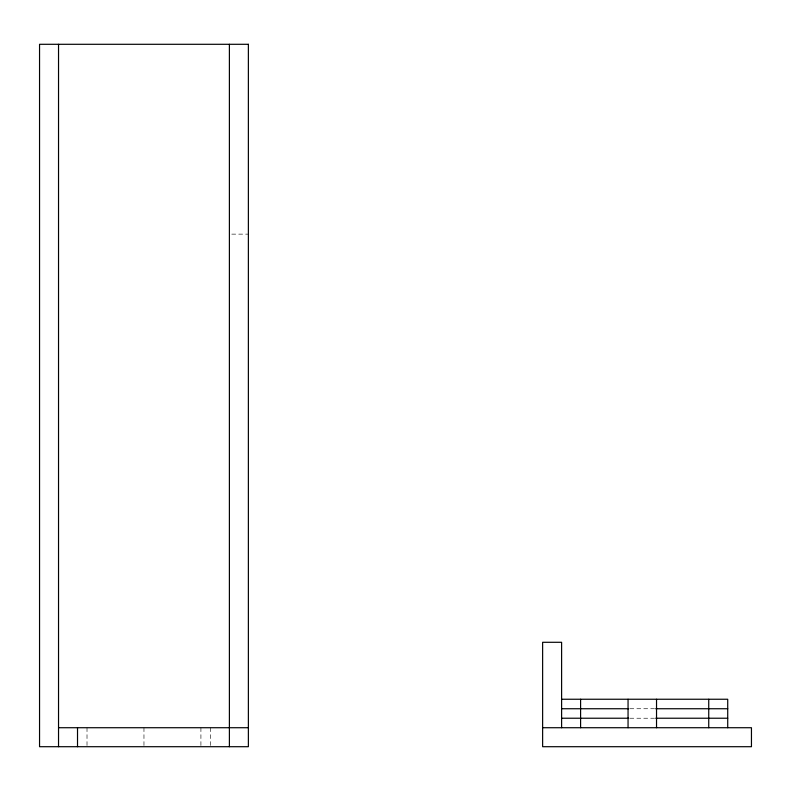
<?xml version="1.0" encoding="UTF-8"?>
<svg xmlns="http://www.w3.org/2000/svg" width="791" height="791" viewBox="0 0 791 791"><rect width="100%" height="100%" fill="white"/><g stroke="black" fill="none" stroke-linecap="round" stroke-linejoin="round"><path stroke-width="0.59" stroke-dasharray="3.96 2.97" d="M231.763 234.136L248.374 234.136M629.883 708.736L654.523 708.736M629.883 718.228L654.523 718.228M210.406 727.72L210.406 745.518M200.914 727.72L200.914 745.518M143.962 727.72L143.962 745.518M87.01 727.72L87.01 745.518"/><path stroke-width="1.19" d="M561.61 699.244L727.72 699.244L727.72 727.72M561.61 708.736L628.647 708.736M655.759 708.736L727.72 708.736M561.61 718.228L628.647 718.228M655.759 718.228L727.72 718.228M58.534 727.72L248.374 727.72M542.626 727.72L751.45 727.72L751.45 746.704L542.626 746.704L542.626 642.292L561.61 642.292L561.61 727.72M708.736 699.244L708.736 727.72M656.53 699.244L656.53 727.72M628.054 699.244L628.054 727.72M580.594 699.244L580.594 727.72M229.39 44.296L229.39 746.704M77.518 727.72L77.518 746.704M58.534 44.296L58.534 746.704M248.374 44.296L39.55 44.296L39.55 746.704L248.374 746.704L248.374 44.296"/></g></svg>
